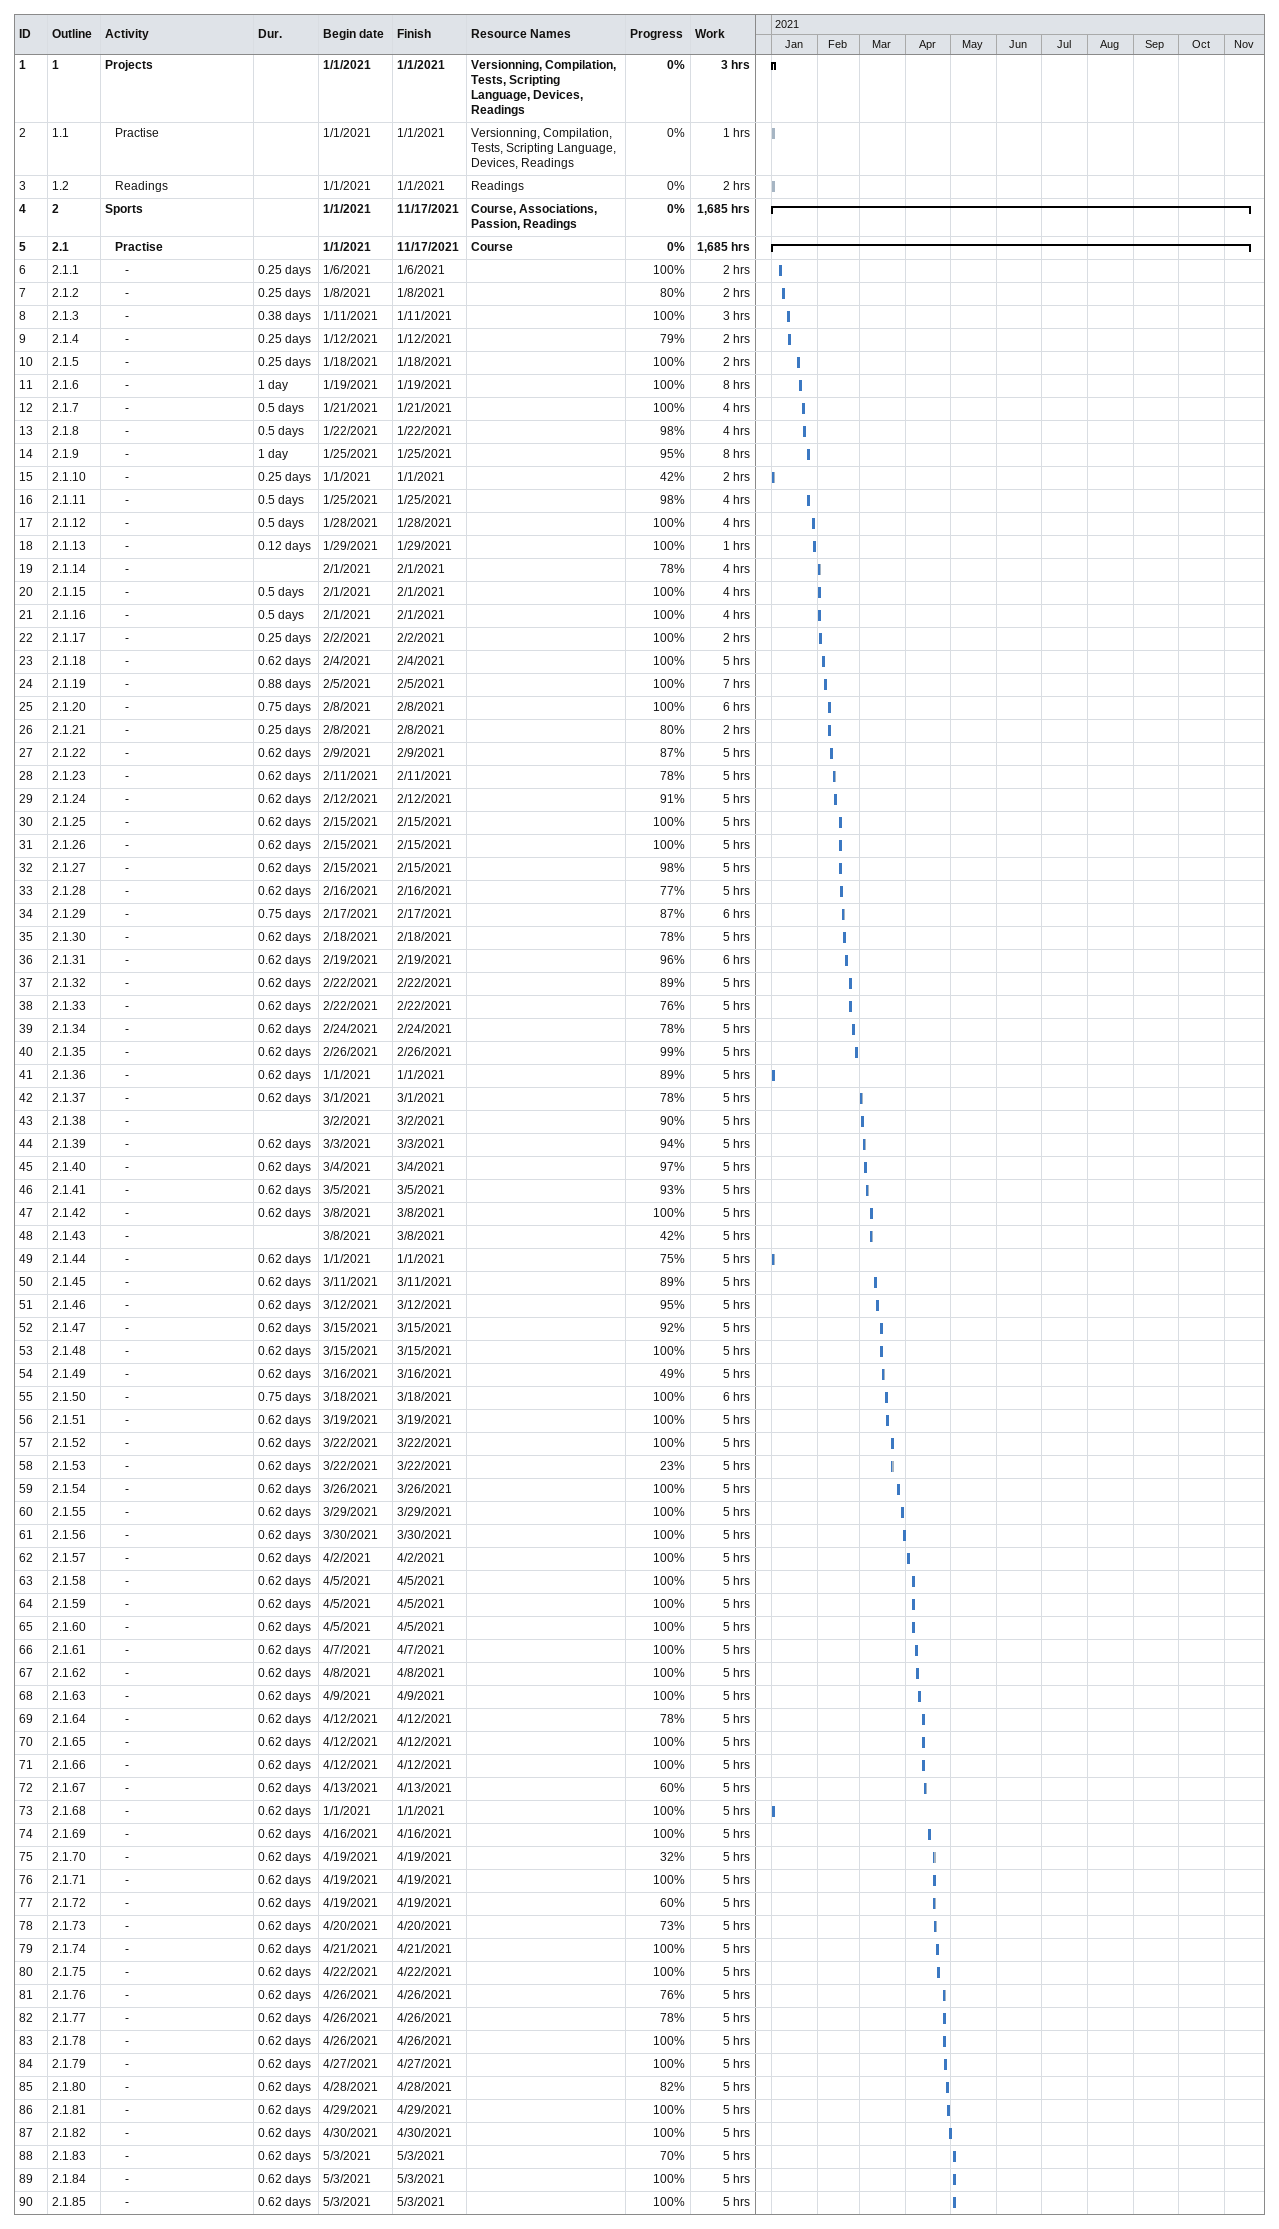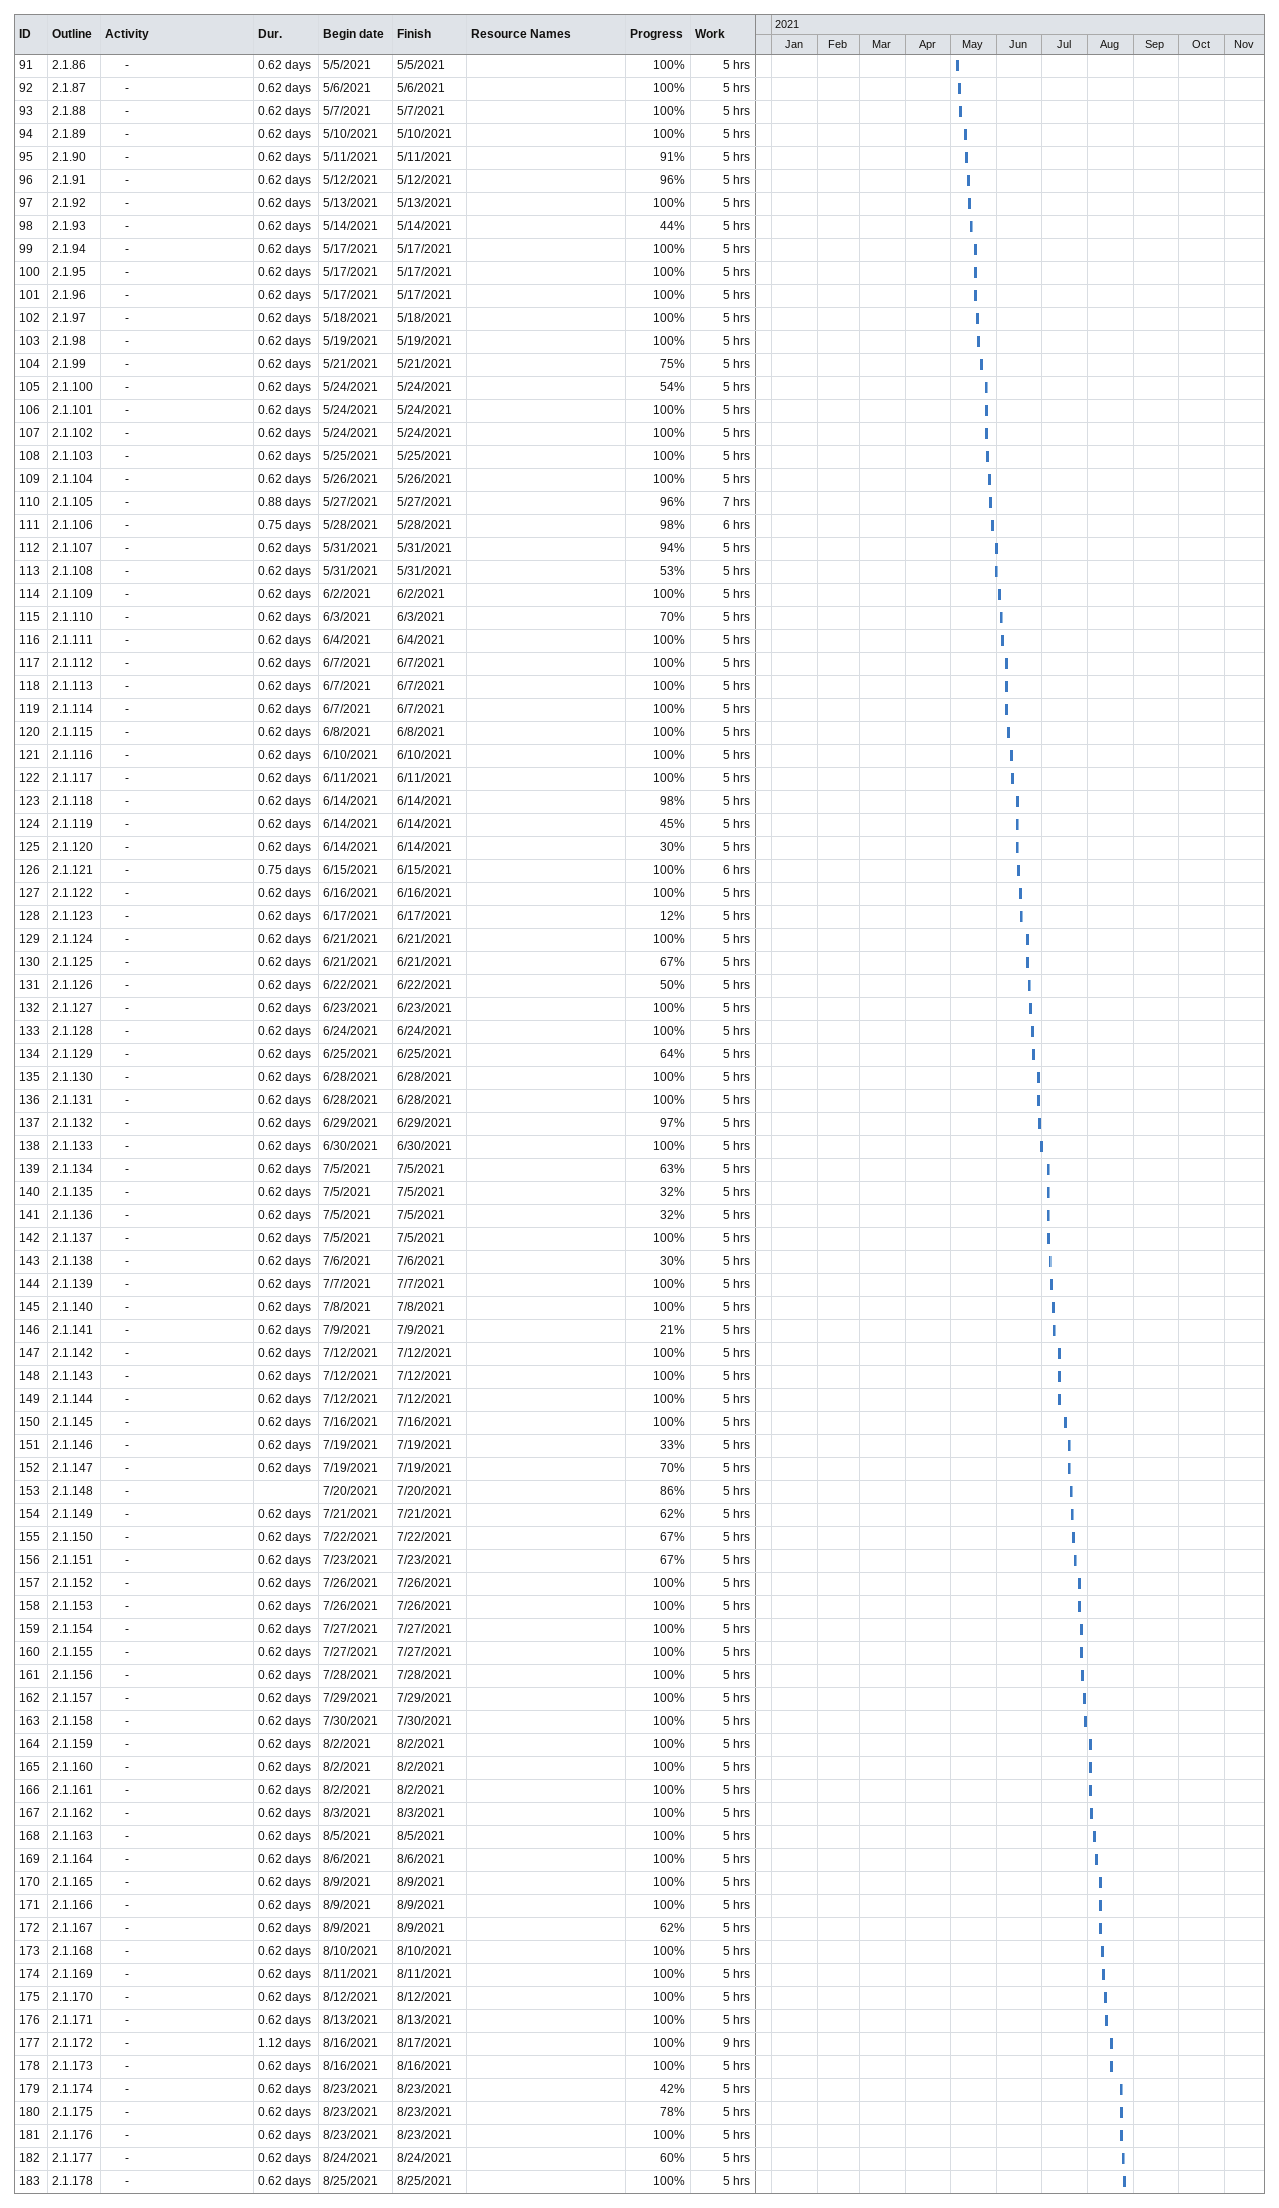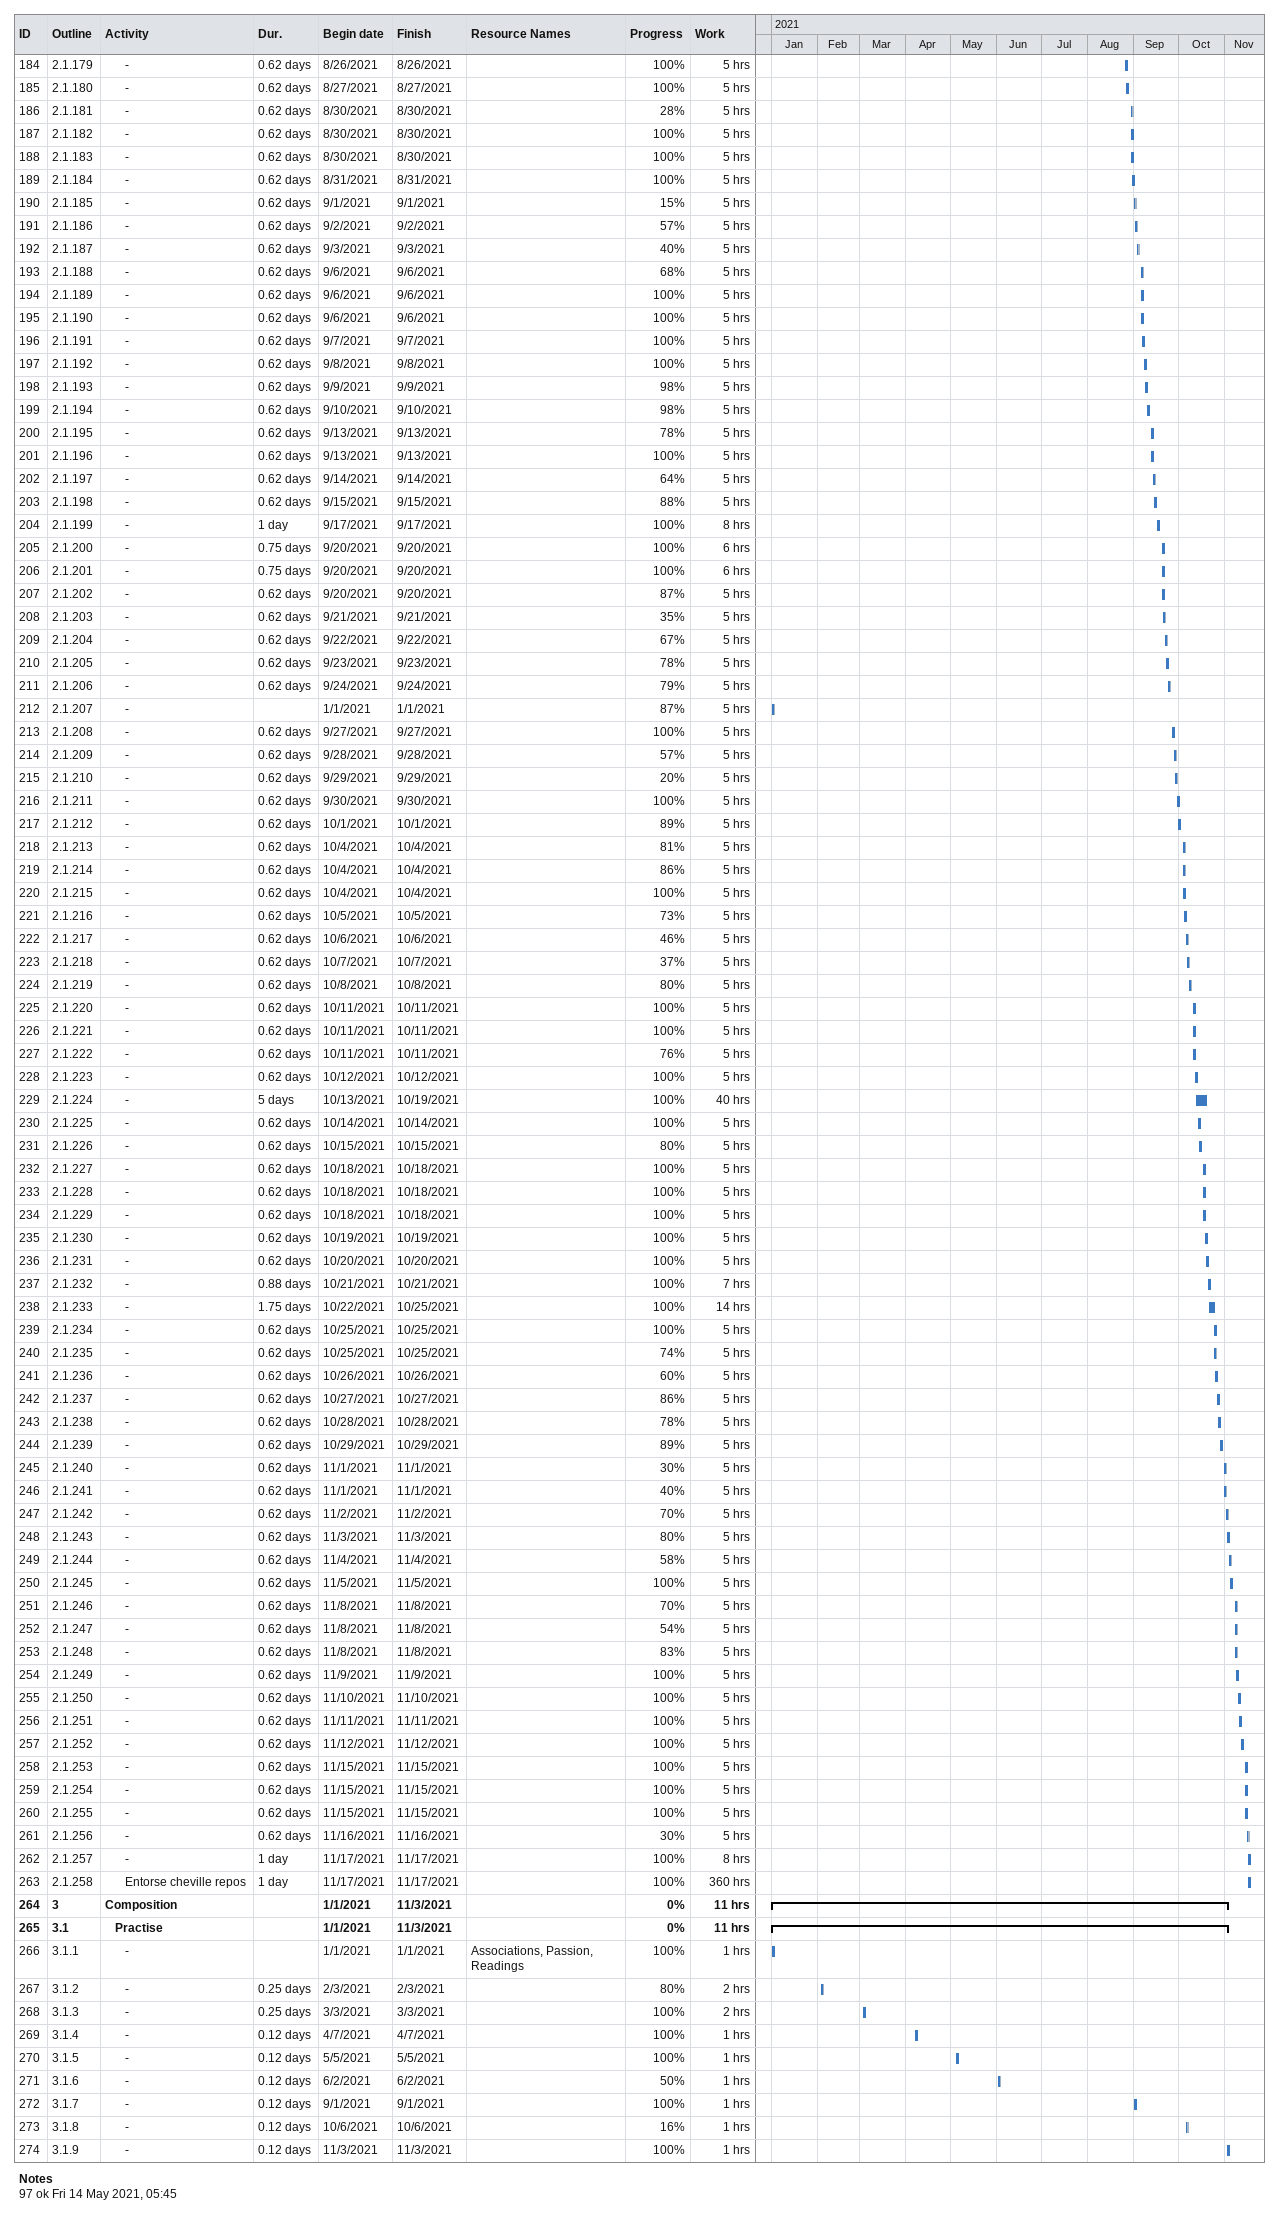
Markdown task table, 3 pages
| ID | WBS | Task | Duration | Start | Finish | Resources | % complete | Work (h) |
|---|---|---|---|---|---|---|---|---|
| 1 | 1 | **Projects** |  | 2021-01-01 | 2021-01-01 | Versionning, Compilation, Tests, Scripting Language, Devices, Readings | 0 | 3 |
| 2 | 1.1 | Practise |  | 2021-01-01 | 2021-01-01 | Versionning, Compilation, Tests, Scripting Language, Devices, Readings | 0 | 1 |
| 3 | 1.2 | Readings |  | 2021-01-01 | 2021-01-01 | Readings | 0 | 2 |
| 4 | 2 | **Sports** |  | 2021-01-01 | 2021-11-17 | Course, Associations, Passion, Readings | 0 | 1685 |
| 5 | 2.1 | **Practise** |  | 2021-01-01 | 2021-11-17 | Course | 0 | 1685 |
| 6 | 2.1.1 | - | 0.25d | 2021-01-06 | 2021-01-06 |  | 100 | 2 |
| 7 | 2.1.2 | - | 0.25d | 2021-01-08 | 2021-01-08 |  | 80 | 2 |
| 8 | 2.1.3 | - | 0.38d | 2021-01-11 | 2021-01-11 |  | 100 | 3 |
| 9 | 2.1.4 | - | 0.25d | 2021-01-12 | 2021-01-12 |  | 79 | 2 |
| 10 | 2.1.5 | - | 0.25d | 2021-01-18 | 2021-01-18 |  | 100 | 2 |
| 11 | 2.1.6 | - | 1d | 2021-01-19 | 2021-01-19 |  | 100 | 8 |
| 12 | 2.1.7 | - | 0.5d | 2021-01-21 | 2021-01-21 |  | 100 | 4 |
| 13 | 2.1.8 | - | 0.5d | 2021-01-22 | 2021-01-22 |  | 98 | 4 |
| 14 | 2.1.9 | - | 1d | 2021-01-25 | 2021-01-25 |  | 95 | 8 |
| 15 | 2.1.10 | - | 0.25d | 2021-01-01 | 2021-01-01 |  | 42 | 2 |
| 16 | 2.1.11 | - | 0.5d | 2021-01-25 | 2021-01-25 |  | 98 | 4 |
| 17 | 2.1.12 | - | 0.5d | 2021-01-28 | 2021-01-28 |  | 100 | 4 |
| 18 | 2.1.13 | - | 0.12d | 2021-01-29 | 2021-01-29 |  | 100 | 1 |
| 19 | 2.1.14 | - |  | 2021-02-01 | 2021-02-01 |  | 78 | 4 |
| 20 | 2.1.15 | - | 0.5d | 2021-02-01 | 2021-02-01 |  | 100 | 4 |
| 21 | 2.1.16 | - | 0.5d | 2021-02-01 | 2021-02-01 |  | 100 | 4 |
| 22 | 2.1.17 | - | 0.25d | 2021-02-02 | 2021-02-02 |  | 100 | 2 |
| 23 | 2.1.18 | - | 0.62d | 2021-02-04 | 2021-02-04 |  | 100 | 5 |
| 24 | 2.1.19 | - | 0.88d | 2021-02-05 | 2021-02-05 |  | 100 | 7 |
| 25 | 2.1.20 | - | 0.75d | 2021-02-08 | 2021-02-08 |  | 100 | 6 |
| 26 | 2.1.21 | - | 0.25d | 2021-02-08 | 2021-02-08 |  | 80 | 2 |
| 27 | 2.1.22 | - | 0.62d | 2021-02-09 | 2021-02-09 |  | 87 | 5 |
| 28 | 2.1.23 | - | 0.62d | 2021-02-11 | 2021-02-11 |  | 78 | 5 |
| 29 | 2.1.24 | - | 0.62d | 2021-02-12 | 2021-02-12 |  | 91 | 5 |
| 30 | 2.1.25 | - | 0.62d | 2021-02-15 | 2021-02-15 |  | 100 | 5 |
| 31 | 2.1.26 | - | 0.62d | 2021-02-15 | 2021-02-15 |  | 100 | 5 |
| 32 | 2.1.27 | - | 0.62d | 2021-02-15 | 2021-02-15 |  | 98 | 5 |
| 33 | 2.1.28 | - | 0.62d | 2021-02-16 | 2021-02-16 |  | 77 | 5 |
| 34 | 2.1.29 | - | 0.75d | 2021-02-17 | 2021-02-17 |  | 87 | 6 |
| 35 | 2.1.30 | - | 0.62d | 2021-02-18 | 2021-02-18 |  | 78 | 5 |
| 36 | 2.1.31 | - | 0.62d | 2021-02-19 | 2021-02-19 |  | 96 | 6 |
| 37 | 2.1.32 | - | 0.62d | 2021-02-22 | 2021-02-22 |  | 89 | 5 |
| 38 | 2.1.33 | - | 0.62d | 2021-02-22 | 2021-02-22 |  | 76 | 5 |
| 39 | 2.1.34 | - | 0.62d | 2021-02-24 | 2021-02-24 |  | 78 | 5 |
| 40 | 2.1.35 | - | 0.62d | 2021-02-26 | 2021-02-26 |  | 99 | 5 |
| 41 | 2.1.36 | - | 0.62d | 2021-01-01 | 2021-01-01 |  | 89 | 5 |
| 42 | 2.1.37 | - | 0.62d | 2021-03-01 | 2021-03-01 |  | 78 | 5 |
| 43 | 2.1.38 | - |  | 2021-03-02 | 2021-03-02 |  | 90 | 5 |
| 44 | 2.1.39 | - | 0.62d | 2021-03-03 | 2021-03-03 |  | 94 | 5 |
| 45 | 2.1.40 | - | 0.62d | 2021-03-04 | 2021-03-04 |  | 97 | 5 |
| 46 | 2.1.41 | - | 0.62d | 2021-03-05 | 2021-03-05 |  | 93 | 5 |
| 47 | 2.1.42 | - | 0.62d | 2021-03-08 | 2021-03-08 |  | 100 | 5 |
| 48 | 2.1.43 | - |  | 2021-03-08 | 2021-03-08 |  | 42 | 5 |
| 49 | 2.1.44 | - | 0.62d | 2021-01-01 | 2021-01-01 |  | 75 | 5 |
| 50 | 2.1.45 | - | 0.62d | 2021-03-11 | 2021-03-11 |  | 89 | 5 |
| 51 | 2.1.46 | - | 0.62d | 2021-03-12 | 2021-03-12 |  | 95 | 5 |
| 52 | 2.1.47 | - | 0.62d | 2021-03-15 | 2021-03-15 |  | 92 | 5 |
| 53 | 2.1.48 | - | 0.62d | 2021-03-15 | 2021-03-15 |  | 100 | 5 |
| 54 | 2.1.49 | - | 0.62d | 2021-03-16 | 2021-03-16 |  | 49 | 5 |
| 55 | 2.1.50 | - | 0.75d | 2021-03-18 | 2021-03-18 |  | 100 | 6 |
| 56 | 2.1.51 | - | 0.62d | 2021-03-19 | 2021-03-19 |  | 100 | 5 |
| 57 | 2.1.52 | - | 0.62d | 2021-03-22 | 2021-03-22 |  | 100 | 5 |
| 58 | 2.1.53 | - | 0.62d | 2021-03-22 | 2021-03-22 |  | 23 | 5 |
| 59 | 2.1.54 | - | 0.62d | 2021-03-26 | 2021-03-26 |  | 100 | 5 |
| 60 | 2.1.55 | - | 0.62d | 2021-03-29 | 2021-03-29 |  | 100 | 5 |
| 61 | 2.1.56 | - | 0.62d | 2021-03-30 | 2021-03-30 |  | 100 | 5 |
| 62 | 2.1.57 | - | 0.62d | 2021-04-02 | 2021-04-02 |  | 100 | 5 |
| 63 | 2.1.58 | - | 0.62d | 2021-04-05 | 2021-04-05 |  | 100 | 5 |
| 64 | 2.1.59 | - | 0.62d | 2021-04-05 | 2021-04-05 |  | 100 | 5 |
| 65 | 2.1.60 | - | 0.62d | 2021-04-05 | 2021-04-05 |  | 100 | 5 |
| 66 | 2.1.61 | - | 0.62d | 2021-04-07 | 2021-04-07 |  | 100 | 5 |
| 67 | 2.1.62 | - | 0.62d | 2021-04-08 | 2021-04-08 |  | 100 | 5 |
| 68 | 2.1.63 | - | 0.62d | 2021-04-09 | 2021-04-09 |  | 100 | 5 |
| 69 | 2.1.64 | - | 0.62d | 2021-04-12 | 2021-04-12 |  | 78 | 5 |
| 70 | 2.1.65 | - | 0.62d | 2021-04-12 | 2021-04-12 |  | 100 | 5 |
| 71 | 2.1.66 | - | 0.62d | 2021-04-12 | 2021-04-12 |  | 100 | 5 |
| 72 | 2.1.67 | - | 0.62d | 2021-04-13 | 2021-04-13 |  | 60 | 5 |
| 73 | 2.1.68 | - | 0.62d | 2021-01-01 | 2021-01-01 |  | 100 | 5 |
| 74 | 2.1.69 | - | 0.62d | 2021-04-16 | 2021-04-16 |  | 100 | 5 |
| 75 | 2.1.70 | - | 0.62d | 2021-04-19 | 2021-04-19 |  | 32 | 5 |
| 76 | 2.1.71 | - | 0.62d | 2021-04-19 | 2021-04-19 |  | 100 | 5 |
| 77 | 2.1.72 | - | 0.62d | 2021-04-19 | 2021-04-19 |  | 60 | 5 |
| 78 | 2.1.73 | - | 0.62d | 2021-04-20 | 2021-04-20 |  | 73 | 5 |
| 79 | 2.1.74 | - | 0.62d | 2021-04-21 | 2021-04-21 |  | 100 | 5 |
| 80 | 2.1.75 | - | 0.62d | 2021-04-22 | 2021-04-22 |  | 100 | 5 |
| 81 | 2.1.76 | - | 0.62d | 2021-04-26 | 2021-04-26 |  | 76 | 5 |
| 82 | 2.1.77 | - | 0.62d | 2021-04-26 | 2021-04-26 |  | 78 | 5 |
| 83 | 2.1.78 | - | 0.62d | 2021-04-26 | 2021-04-26 |  | 100 | 5 |
| 84 | 2.1.79 | - | 0.62d | 2021-04-27 | 2021-04-27 |  | 100 | 5 |
| 85 | 2.1.80 | - | 0.62d | 2021-04-28 | 2021-04-28 |  | 82 | 5 |
| 86 | 2.1.81 | - | 0.62d | 2021-04-29 | 2021-04-29 |  | 100 | 5 |
| 87 | 2.1.82 | - | 0.62d | 2021-04-30 | 2021-04-30 |  | 100 | 5 |
| 88 | 2.1.83 | - | 0.62d | 2021-05-03 | 2021-05-03 |  | 70 | 5 |
| 89 | 2.1.84 | - | 0.62d | 2021-05-03 | 2021-05-03 |  | 100 | 5 |
| 90 | 2.1.85 | - | 0.62d | 2021-05-03 | 2021-05-03 |  | 100 | 5 |
| 91 | 2.1.86 | - | 0.62d | 2021-05-05 | 2021-05-05 |  | 100 | 5 |
| 92 | 2.1.87 | - | 0.62d | 2021-05-06 | 2021-05-06 |  | 100 | 5 |
| 93 | 2.1.88 | - | 0.62d | 2021-05-07 | 2021-05-07 |  | 100 | 5 |
| 94 | 2.1.89 | - | 0.62d | 2021-05-10 | 2021-05-10 |  | 100 | 5 |
| 95 | 2.1.90 | - | 0.62d | 2021-05-11 | 2021-05-11 |  | 91 | 5 |
| 96 | 2.1.91 | - | 0.62d | 2021-05-12 | 2021-05-12 |  | 96 | 5 |
| 97 | 2.1.92 | - | 0.62d | 2021-05-13 | 2021-05-13 |  | 100 | 5 |
| 98 | 2.1.93 | - | 0.62d | 2021-05-14 | 2021-05-14 |  | 44 | 5 |
| 99 | 2.1.94 | - | 0.62d | 2021-05-17 | 2021-05-17 |  | 100 | 5 |
| 100 | 2.1.95 | - | 0.62d | 2021-05-17 | 2021-05-17 |  | 100 | 5 |
| 101 | 2.1.96 | - | 0.62d | 2021-05-17 | 2021-05-17 |  | 100 | 5 |
| 102 | 2.1.97 | - | 0.62d | 2021-05-18 | 2021-05-18 |  | 100 | 5 |
| 103 | 2.1.98 | - | 0.62d | 2021-05-19 | 2021-05-19 |  | 100 | 5 |
| 104 | 2.1.99 | - | 0.62d | 2021-05-21 | 2021-05-21 |  | 75 | 5 |
| 105 | 2.1.100 | - | 0.62d | 2021-05-24 | 2021-05-24 |  | 54 | 5 |
| 106 | 2.1.101 | - | 0.62d | 2021-05-24 | 2021-05-24 |  | 100 | 5 |
| 107 | 2.1.102 | - | 0.62d | 2021-05-24 | 2021-05-24 |  | 100 | 5 |
| 108 | 2.1.103 | - | 0.62d | 2021-05-25 | 2021-05-25 |  | 100 | 5 |
| 109 | 2.1.104 | - | 0.62d | 2021-05-26 | 2021-05-26 |  | 100 | 5 |
| 110 | 2.1.105 | - | 0.88d | 2021-05-27 | 2021-05-27 |  | 96 | 7 |
| 111 | 2.1.106 | - | 0.75d | 2021-05-28 | 2021-05-28 |  | 98 | 6 |
| 112 | 2.1.107 | - | 0.62d | 2021-05-31 | 2021-05-31 |  | 94 | 5 |
| 113 | 2.1.108 | - | 0.62d | 2021-05-31 | 2021-05-31 |  | 53 | 5 |
| 114 | 2.1.109 | - | 0.62d | 2021-06-02 | 2021-06-02 |  | 100 | 5 |
| 115 | 2.1.110 | - | 0.62d | 2021-06-03 | 2021-06-03 |  | 70 | 5 |
| 116 | 2.1.111 | - | 0.62d | 2021-06-04 | 2021-06-04 |  | 100 | 5 |
| 117 | 2.1.112 | - | 0.62d | 2021-06-07 | 2021-06-07 |  | 100 | 5 |
| 118 | 2.1.113 | - | 0.62d | 2021-06-07 | 2021-06-07 |  | 100 | 5 |
| 119 | 2.1.114 | - | 0.62d | 2021-06-07 | 2021-06-07 |  | 100 | 5 |
| 120 | 2.1.115 | - | 0.62d | 2021-06-08 | 2021-06-08 |  | 100 | 5 |
| 121 | 2.1.116 | - | 0.62d | 2021-06-10 | 2021-06-10 |  | 100 | 5 |
| 122 | 2.1.117 | - | 0.62d | 2021-06-11 | 2021-06-11 |  | 100 | 5 |
| 123 | 2.1.118 | - | 0.62d | 2021-06-14 | 2021-06-14 |  | 98 | 5 |
| 124 | 2.1.119 | - | 0.62d | 2021-06-14 | 2021-06-14 |  | 45 | 5 |
| 125 | 2.1.120 | - | 0.62d | 2021-06-14 | 2021-06-14 |  | 30 | 5 |
| 126 | 2.1.121 | - | 0.75d | 2021-06-15 | 2021-06-15 |  | 100 | 6 |
| 127 | 2.1.122 | - | 0.62d | 2021-06-16 | 2021-06-16 |  | 100 | 5 |
| 128 | 2.1.123 | - | 0.62d | 2021-06-17 | 2021-06-17 |  | 12 | 5 |
| 129 | 2.1.124 | - | 0.62d | 2021-06-21 | 2021-06-21 |  | 100 | 5 |
| 130 | 2.1.125 | - | 0.62d | 2021-06-21 | 2021-06-21 |  | 67 | 5 |
| 131 | 2.1.126 | - | 0.62d | 2021-06-22 | 2021-06-22 |  | 50 | 5 |
| 132 | 2.1.127 | - | 0.62d | 2021-06-23 | 2021-06-23 |  | 100 | 5 |
| 133 | 2.1.128 | - | 0.62d | 2021-06-24 | 2021-06-24 |  | 100 | 5 |
| 134 | 2.1.129 | - | 0.62d | 2021-06-25 | 2021-06-25 |  | 64 | 5 |
| 135 | 2.1.130 | - | 0.62d | 2021-06-28 | 2021-06-28 |  | 100 | 5 |
| 136 | 2.1.131 | - | 0.62d | 2021-06-28 | 2021-06-28 |  | 100 | 5 |
| 137 | 2.1.132 | - | 0.62d | 2021-06-29 | 2021-06-29 |  | 97 | 5 |
| 138 | 2.1.133 | - | 0.62d | 2021-06-30 | 2021-06-30 |  | 100 | 5 |
| 139 | 2.1.134 | - | 0.62d | 2021-07-05 | 2021-07-05 |  | 63 | 5 |
| 140 | 2.1.135 | - | 0.62d | 2021-07-05 | 2021-07-05 |  | 32 | 5 |
| 141 | 2.1.136 | - | 0.62d | 2021-07-05 | 2021-07-05 |  | 32 | 5 |
| 142 | 2.1.137 | - | 0.62d | 2021-07-05 | 2021-07-05 |  | 100 | 5 |
| 143 | 2.1.138 | - | 0.62d | 2021-07-06 | 2021-07-06 |  | 30 | 5 |
| 144 | 2.1.139 | - | 0.62d | 2021-07-07 | 2021-07-07 |  | 100 | 5 |
| 145 | 2.1.140 | - | 0.62d | 2021-07-08 | 2021-07-08 |  | 100 | 5 |
| 146 | 2.1.141 | - | 0.62d | 2021-07-09 | 2021-07-09 |  | 21 | 5 |
| 147 | 2.1.142 | - | 0.62d | 2021-07-12 | 2021-07-12 |  | 100 | 5 |
| 148 | 2.1.143 | - | 0.62d | 2021-07-12 | 2021-07-12 |  | 100 | 5 |
| 149 | 2.1.144 | - | 0.62d | 2021-07-12 | 2021-07-12 |  | 100 | 5 |
| 150 | 2.1.145 | - | 0.62d | 2021-07-16 | 2021-07-16 |  | 100 | 5 |
| 151 | 2.1.146 | - | 0.62d | 2021-07-19 | 2021-07-19 |  | 33 | 5 |
| 152 | 2.1.147 | - | 0.62d | 2021-07-19 | 2021-07-19 |  | 70 | 5 |
| 153 | 2.1.148 | - |  | 2021-07-20 | 2021-07-20 |  | 86 | 5 |
| 154 | 2.1.149 | - | 0.62d | 2021-07-21 | 2021-07-21 |  | 62 | 5 |
| 155 | 2.1.150 | - | 0.62d | 2021-07-22 | 2021-07-22 |  | 67 | 5 |
| 156 | 2.1.151 | - | 0.62d | 2021-07-23 | 2021-07-23 |  | 67 | 5 |
| 157 | 2.1.152 | - | 0.62d | 2021-07-26 | 2021-07-26 |  | 100 | 5 |
| 158 | 2.1.153 | - | 0.62d | 2021-07-26 | 2021-07-26 |  | 100 | 5 |
| 159 | 2.1.154 | - | 0.62d | 2021-07-27 | 2021-07-27 |  | 100 | 5 |
| 160 | 2.1.155 | - | 0.62d | 2021-07-27 | 2021-07-27 |  | 100 | 5 |
| 161 | 2.1.156 | - | 0.62d | 2021-07-28 | 2021-07-28 |  | 100 | 5 |
| 162 | 2.1.157 | - | 0.62d | 2021-07-29 | 2021-07-29 |  | 100 | 5 |
| 163 | 2.1.158 | - | 0.62d | 2021-07-30 | 2021-07-30 |  | 100 | 5 |
| 164 | 2.1.159 | - | 0.62d | 2021-08-02 | 2021-08-02 |  | 100 | 5 |
| 165 | 2.1.160 | - | 0.62d | 2021-08-02 | 2021-08-02 |  | 100 | 5 |
| 166 | 2.1.161 | - | 0.62d | 2021-08-02 | 2021-08-02 |  | 100 | 5 |
| 167 | 2.1.162 | - | 0.62d | 2021-08-03 | 2021-08-03 |  | 100 | 5 |
| 168 | 2.1.163 | - | 0.62d | 2021-08-05 | 2021-08-05 |  | 100 | 5 |
| 169 | 2.1.164 | - | 0.62d | 2021-08-06 | 2021-08-06 |  | 100 | 5 |
| 170 | 2.1.165 | - | 0.62d | 2021-08-09 | 2021-08-09 |  | 100 | 5 |
| 171 | 2.1.166 | - | 0.62d | 2021-08-09 | 2021-08-09 |  | 100 | 5 |
| 172 | 2.1.167 | - | 0.62d | 2021-08-09 | 2021-08-09 |  | 62 | 5 |
| 173 | 2.1.168 | - | 0.62d | 2021-08-10 | 2021-08-10 |  | 100 | 5 |
| 174 | 2.1.169 | - | 0.62d | 2021-08-11 | 2021-08-11 |  | 100 | 5 |
| 175 | 2.1.170 | - | 0.62d | 2021-08-12 | 2021-08-12 |  | 100 | 5 |
| 176 | 2.1.171 | - | 0.62d | 2021-08-13 | 2021-08-13 |  | 100 | 5 |
| 177 | 2.1.172 | - | 1.12d | 2021-08-16 | 2021-08-17 |  | 100 | 9 |
| 178 | 2.1.173 | - | 0.62d | 2021-08-16 | 2021-08-16 |  | 100 | 5 |
| 179 | 2.1.174 | - | 0.62d | 2021-08-23 | 2021-08-23 |  | 42 | 5 |
| 180 | 2.1.175 | - | 0.62d | 2021-08-23 | 2021-08-23 |  | 78 | 5 |
| 181 | 2.1.176 | - | 0.62d | 2021-08-23 | 2021-08-23 |  | 100 | 5 |
| 182 | 2.1.177 | - | 0.62d | 2021-08-24 | 2021-08-24 |  | 60 | 5 |
| 183 | 2.1.178 | - | 0.62d | 2021-08-25 | 2021-08-25 |  | 100 | 5 |
| 184 | 2.1.179 | - | 0.62d | 2021-08-26 | 2021-08-26 |  | 100 | 5 |
| 185 | 2.1.180 | - | 0.62d | 2021-08-27 | 2021-08-27 |  | 100 | 5 |
| 186 | 2.1.181 | - | 0.62d | 2021-08-30 | 2021-08-30 |  | 28 | 5 |
| 187 | 2.1.182 | - | 0.62d | 2021-08-30 | 2021-08-30 |  | 100 | 5 |
| 188 | 2.1.183 | - | 0.62d | 2021-08-30 | 2021-08-30 |  | 100 | 5 |
| 189 | 2.1.184 | - | 0.62d | 2021-08-31 | 2021-08-31 |  | 100 | 5 |
| 190 | 2.1.185 | - | 0.62d | 2021-09-01 | 2021-09-01 |  | 15 | 5 |
| 191 | 2.1.186 | - | 0.62d | 2021-09-02 | 2021-09-02 |  | 57 | 5 |
| 192 | 2.1.187 | - | 0.62d | 2021-09-03 | 2021-09-03 |  | 40 | 5 |
| 193 | 2.1.188 | - | 0.62d | 2021-09-06 | 2021-09-06 |  | 68 | 5 |
| 194 | 2.1.189 | - | 0.62d | 2021-09-06 | 2021-09-06 |  | 100 | 5 |
| 195 | 2.1.190 | - | 0.62d | 2021-09-06 | 2021-09-06 |  | 100 | 5 |
| 196 | 2.1.191 | - | 0.62d | 2021-09-07 | 2021-09-07 |  | 100 | 5 |
| 197 | 2.1.192 | - | 0.62d | 2021-09-08 | 2021-09-08 |  | 100 | 5 |
| 198 | 2.1.193 | - | 0.62d | 2021-09-09 | 2021-09-09 |  | 98 | 5 |
| 199 | 2.1.194 | - | 0.62d | 2021-09-10 | 2021-09-10 |  | 98 | 5 |
| 200 | 2.1.195 | - | 0.62d | 2021-09-13 | 2021-09-13 |  | 78 | 5 |
| 201 | 2.1.196 | - | 0.62d | 2021-09-13 | 2021-09-13 |  | 100 | 5 |
| 202 | 2.1.197 | - | 0.62d | 2021-09-14 | 2021-09-14 |  | 64 | 5 |
| 203 | 2.1.198 | - | 0.62d | 2021-09-15 | 2021-09-15 |  | 88 | 5 |
| 204 | 2.1.199 | - | 1d | 2021-09-17 | 2021-09-17 |  | 100 | 8 |
| 205 | 2.1.200 | - | 0.75d | 2021-09-20 | 2021-09-20 |  | 100 | 6 |
| 206 | 2.1.201 | - | 0.75d | 2021-09-20 | 2021-09-20 |  | 100 | 6 |
| 207 | 2.1.202 | - | 0.62d | 2021-09-20 | 2021-09-20 |  | 87 | 5 |
| 208 | 2.1.203 | - | 0.62d | 2021-09-21 | 2021-09-21 |  | 35 | 5 |
| 209 | 2.1.204 | - | 0.62d | 2021-09-22 | 2021-09-22 |  | 67 | 5 |
| 210 | 2.1.205 | - | 0.62d | 2021-09-23 | 2021-09-23 |  | 78 | 5 |
| 211 | 2.1.206 | - | 0.62d | 2021-09-24 | 2021-09-24 |  | 79 | 5 |
| 212 | 2.1.207 | - |  | 2021-01-01 | 2021-01-01 |  | 87 | 5 |
| 213 | 2.1.208 | - | 0.62d | 2021-09-27 | 2021-09-27 |  | 100 | 5 |
| 214 | 2.1.209 | - | 0.62d | 2021-09-28 | 2021-09-28 |  | 57 | 5 |
| 215 | 2.1.210 | - | 0.62d | 2021-09-29 | 2021-09-29 |  | 20 | 5 |
| 216 | 2.1.211 | - | 0.62d | 2021-09-30 | 2021-09-30 |  | 100 | 5 |
| 217 | 2.1.212 | - | 0.62d | 2021-10-01 | 2021-10-01 |  | 89 | 5 |
| 218 | 2.1.213 | - | 0.62d | 2021-10-04 | 2021-10-04 |  | 81 | 5 |
| 219 | 2.1.214 | - | 0.62d | 2021-10-04 | 2021-10-04 |  | 86 | 5 |
| 220 | 2.1.215 | - | 0.62d | 2021-10-04 | 2021-10-04 |  | 100 | 5 |
| 221 | 2.1.216 | - | 0.62d | 2021-10-05 | 2021-10-05 |  | 73 | 5 |
| 222 | 2.1.217 | - | 0.62d | 2021-10-06 | 2021-10-06 |  | 46 | 5 |
| 223 | 2.1.218 | - | 0.62d | 2021-10-07 | 2021-10-07 |  | 37 | 5 |
| 224 | 2.1.219 | - | 0.62d | 2021-10-08 | 2021-10-08 |  | 80 | 5 |
| 225 | 2.1.220 | - | 0.62d | 2021-10-11 | 2021-10-11 |  | 100 | 5 |
| 226 | 2.1.221 | - | 0.62d | 2021-10-11 | 2021-10-11 |  | 100 | 5 |
| 227 | 2.1.222 | - | 0.62d | 2021-10-11 | 2021-10-11 |  | 76 | 5 |
| 228 | 2.1.223 | - | 0.62d | 2021-10-12 | 2021-10-12 |  | 100 | 5 |
| 229 | 2.1.224 | - | 5d | 2021-10-13 | 2021-10-19 |  | 100 | 40 |
| 230 | 2.1.225 | - | 0.62d | 2021-10-14 | 2021-10-14 |  | 100 | 5 |
| 231 | 2.1.226 | - | 0.62d | 2021-10-15 | 2021-10-15 |  | 80 | 5 |
| 232 | 2.1.227 | - | 0.62d | 2021-10-18 | 2021-10-18 |  | 100 | 5 |
| 233 | 2.1.228 | - | 0.62d | 2021-10-18 | 2021-10-18 |  | 100 | 5 |
| 234 | 2.1.229 | - | 0.62d | 2021-10-18 | 2021-10-18 |  | 100 | 5 |
| 235 | 2.1.230 | - | 0.62d | 2021-10-19 | 2021-10-19 |  | 100 | 5 |
| 236 | 2.1.231 | - | 0.62d | 2021-10-20 | 2021-10-20 |  | 100 | 5 |
| 237 | 2.1.232 | - | 0.88d | 2021-10-21 | 2021-10-21 |  | 100 | 7 |
| 238 | 2.1.233 | - | 1.75d | 2021-10-22 | 2021-10-25 |  | 100 | 14 |
| 239 | 2.1.234 | - | 0.62d | 2021-10-25 | 2021-10-25 |  | 100 | 5 |
| 240 | 2.1.235 | - | 0.62d | 2021-10-25 | 2021-10-25 |  | 74 | 5 |
| 241 | 2.1.236 | - | 0.62d | 2021-10-26 | 2021-10-26 |  | 60 | 5 |
| 242 | 2.1.237 | - | 0.62d | 2021-10-27 | 2021-10-27 |  | 86 | 5 |
| 243 | 2.1.238 | - | 0.62d | 2021-10-28 | 2021-10-28 |  | 78 | 5 |
| 244 | 2.1.239 | - | 0.62d | 2021-10-29 | 2021-10-29 |  | 89 | 5 |
| 245 | 2.1.240 | - | 0.62d | 2021-11-01 | 2021-11-01 |  | 30 | 5 |
| 246 | 2.1.241 | - | 0.62d | 2021-11-01 | 2021-11-01 |  | 40 | 5 |
| 247 | 2.1.242 | - | 0.62d | 2021-11-02 | 2021-11-02 |  | 70 | 5 |
| 248 | 2.1.243 | - | 0.62d | 2021-11-03 | 2021-11-03 |  | 80 | 5 |
| 249 | 2.1.244 | - | 0.62d | 2021-11-04 | 2021-11-04 |  | 58 | 5 |
| 250 | 2.1.245 | - | 0.62d | 2021-11-05 | 2021-11-05 |  | 100 | 5 |
| 251 | 2.1.246 | - | 0.62d | 2021-11-08 | 2021-11-08 |  | 70 | 5 |
| 252 | 2.1.247 | - | 0.62d | 2021-11-08 | 2021-11-08 |  | 54 | 5 |
| 253 | 2.1.248 | - | 0.62d | 2021-11-08 | 2021-11-08 |  | 83 | 5 |
| 254 | 2.1.249 | - | 0.62d | 2021-11-09 | 2021-11-09 |  | 100 | 5 |
| 255 | 2.1.250 | - | 0.62d | 2021-11-10 | 2021-11-10 |  | 100 | 5 |
| 256 | 2.1.251 | - | 0.62d | 2021-11-11 | 2021-11-11 |  | 100 | 5 |
| 257 | 2.1.252 | - | 0.62d | 2021-11-12 | 2021-11-12 |  | 100 | 5 |
| 258 | 2.1.253 | - | 0.62d | 2021-11-15 | 2021-11-15 |  | 100 | 5 |
| 259 | 2.1.254 | - | 0.62d | 2021-11-15 | 2021-11-15 |  | 100 | 5 |
| 260 | 2.1.255 | - | 0.62d | 2021-11-15 | 2021-11-15 |  | 100 | 5 |
| 261 | 2.1.256 | - | 0.62d | 2021-11-16 | 2021-11-16 |  | 30 | 5 |
| 262 | 2.1.257 | - | 1d | 2021-11-17 | 2021-11-17 |  | 100 | 8 |
| 263 | 2.1.258 | Entorse cheville repos | 1d | 2021-11-17 | 2021-11-17 |  | 100 | 360 |
| 264 | 3 | **Composition** |  | 2021-01-01 | 2021-11-03 |  | 0 | 11 |
| 265 | 3.1 | **Practise** |  | 2021-01-01 | 2021-11-03 |  | 0 | 11 |
| 266 | 3.1.1 | - |  | 2021-01-01 | 2021-01-01 | Associations, Passion, Readings | 100 | 1 |
| 267 | 3.1.2 | - | 0.25d | 2021-02-03 | 2021-02-03 |  | 80 | 2 |
| 268 | 3.1.3 | - | 0.25d | 2021-03-03 | 2021-03-03 |  | 100 | 2 |
| 269 | 3.1.4 | - | 0.12d | 2021-04-07 | 2021-04-07 |  | 100 | 1 |
| 270 | 3.1.5 | - | 0.12d | 2021-05-05 | 2021-05-05 |  | 100 | 1 |
| 271 | 3.1.6 | - | 0.12d | 2021-06-02 | 2021-06-02 |  | 50 | 1 |
| 272 | 3.1.7 | - | 0.12d | 2021-09-01 | 2021-09-01 |  | 100 | 1 |
| 273 | 3.1.8 | - | 0.12d | 2021-10-06 | 2021-10-06 |  | 16 | 1 |
| 274 | 3.1.9 | - | 0.12d | 2021-11-03 | 2021-11-03 |  | 100 | 1 |

Notes
- 97: ok Fri 14 May 2021, 05:45
